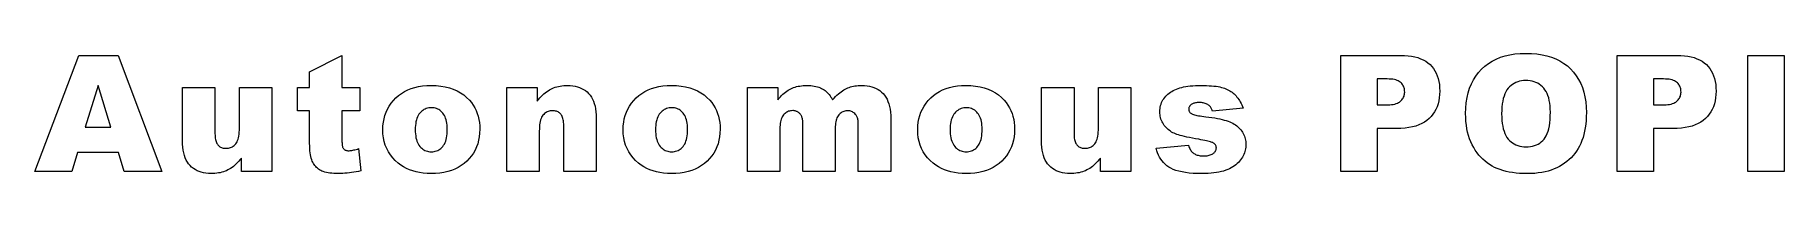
# Model space of a CAD drawing. Extents: x 70 to 370, y 129 to 150.
import ezdxf

# ---------------------------------------------------------------- set-up
doc = ezdxf.new("R2010")
doc.units = 0

msp = doc.modelspace()

# ---------------------------------------------------------------- linework, layer by layer
at = {"color": 7, "lineweight": 13}
for points in [[(84.351974, 132.551163), (77.312416, 132.551163), (76.343796, 129.249664), (70.027283, 129.249664), (77.544342, 149.249664), (84.283768, 149.249664), (91.800819, 129.249664), (85.334244, 129.249664)], [(122.728516, 149.249664), (122.728516, 143.738068), (125.784447, 143.738068), (125.784447, 139.686218), (122.728516, 139.686218), (122.728516, 134.542984), (122.730286, 134.363708), (122.735611, 134.197006), (122.744476, 134.042847), (122.756889, 133.90123), (122.77285, 133.772171), (122.792358, 133.65567), (122.815414, 133.551712), (122.842018, 133.460312), (122.872169, 133.381454), (122.905869, 133.315155), (122.964523, 133.22702), (123.031372, 133.148163), (123.106415, 133.078583), (123.189636, 133.01828), (123.281036, 132.96727), (123.38063, 132.925522), (123.488403, 132.893051), (123.604362, 132.869858), (123.728516, 132.855942), (123.86084, 132.851303), (123.988541, 132.854843), (124.126053, 132.865494), (124.273392, 132.883224), (124.430557, 132.908051), (124.597542, 132.939972), (124.774353, 132.978989), (124.960983, 133.025101), (125.157433, 133.078308), (125.363708, 133.138611), (125.579803, 133.206009), (125.98909, 129.372452), (125.579803, 129.286911), (125.175987, 129.210373), (124.777618, 129.142838), (124.38472, 129.08432), (123.997269, 129.03479), (123.61528, 128.994278), (123.238739, 128.962769), (122.867661, 128.940247), (122.502045, 128.926743), (122.141876, 128.922241), (121.73806, 128.927567), (121.356064, 128.943527), (120.995911, 128.970123), (120.65757, 129.00737), (120.341064, 129.055252), (120.046387, 129.113785), (119.773529, 129.182953), (119.522507, 129.262756), (119.293312, 129.35321), (119.085945, 129.4543), (118.894608, 129.566238), (118.713501, 129.689224), (118.542633, 129.823273), (118.381989, 129.968353), (118.231583, 130.124496), (118.0914, 130.291687), (117.961456, 130.469925), (117.841751, 130.65921), (117.732262, 130.859558), (117.633011, 131.070953), (117.543587, 131.3013), (117.463577, 131.558533), (117.392975, 131.842636), (117.331787, 132.153625), (117.280014, 132.491486), (117.237656, 132.856216), (117.204704, 133.247818), (117.181168, 133.666306), (117.167053, 134.111664), (117.162346, 134.583908), (117.162346, 139.686218), (115.115959, 139.686218), (115.115959, 143.738068), (117.162346, 143.738068), (117.162346, 146.398361)], [(294.201904, 149.249664), (304.474762, 149.249664), (305.12912, 149.233704), (305.749817, 149.185822), (306.336731, 149.106003), (306.890015, 148.994278), (307.409607, 148.850616), (307.895508, 148.675034), (308.347656, 148.467529), (308.766174, 148.228104), (309.15094, 147.956757), (309.502045, 147.653488), (309.81958, 147.32074), (310.103668, 146.960983), (310.35437, 146.574219), (310.571625, 146.160446), (310.755432, 145.71965), (310.905884, 145.251846), (311.022827, 144.757034), (311.106384, 144.235199), (311.156555, 143.686356), (311.173248, 143.110504), (311.155029, 142.518005), (311.100403, 141.951981), (311.009338, 141.412415), (310.881836, 140.899323), (310.717926, 140.412689), (310.517578, 139.95253), (310.280823, 139.518829), (310.007629, 139.111603), (309.697998, 138.730835), (309.35199, 138.376541), (308.968536, 138.052536), (308.546814, 137.762619), (308.0867, 137.506821), (307.588257, 137.285141), (307.051514, 137.097549), (306.476379, 136.944077), (305.862976, 136.824692), (305.211182, 136.739426), (304.521057, 136.688278), (303.792633, 136.671219), (300.409271, 136.671219), (300.409271, 129.249664), (294.201904, 129.249664)], [(315.620728, 139.236023), (315.64801, 140.193863), (315.729858, 141.108322), (315.866302, 141.979401), (316.057312, 142.807098), (316.302856, 143.591415), (316.602997, 144.332336), (316.957703, 145.029877), (317.366974, 145.684052), (317.830811, 146.294815), (318.349243, 146.862213), (318.916382, 147.38063), (319.526306, 147.844482), (320.179138, 148.253754), (320.874756, 148.608459), (321.61322, 148.9086), (322.394531, 149.15416), (323.218689, 149.345154), (324.085693, 149.481583), (324.995483, 149.563446), (325.948151, 149.590729), (326.923859, 149.563919), (327.853729, 149.48349), (328.737793, 149.349457), (329.575989, 149.161804), (330.368347, 148.920532), (331.114868, 148.625656), (331.815552, 148.277161), (332.470398, 147.875031), (333.079407, 147.419312), (333.642548, 146.909958), (334.155792, 146.352325), (334.61499, 145.751709), (335.020203, 145.108124), (335.371338, 144.421555), (335.668488, 143.692017), (335.911591, 142.91951), (336.100677, 142.104034), (336.235748, 141.245575), (336.316772, 140.344131), (336.343781, 139.399734), (336.33197, 138.711121), (336.29657, 138.04776), (336.237579, 137.409622), (336.154968, 136.796738), (336.048767, 136.209076), (335.918945, 135.646667), (335.765533, 135.109482), (335.588531, 134.597549), (335.387939, 134.110855), (335.163696, 133.649384), (334.917175, 133.21051), (334.649658, 132.79155), (334.361115, 132.392502), (334.051575, 132.013382), (333.721008, 131.65416), (333.369446, 131.31488), (332.996857, 130.995499), (332.603271, 130.696045), (332.18866, 130.416519), (331.753052, 130.156891), (331.295959, 129.919724), (330.816925, 129.707504), (330.315887, 129.520264), (329.792908, 129.357986), (329.247955, 129.220673), (328.68103, 129.108322), (328.092133, 129.02095), (327.481323, 128.958527), (326.84848, 128.921082), (326.193726, 128.9086), (325.528717, 128.919373), (324.887024, 128.951706), (324.268677, 129.0056), (323.673645, 129.081039), (323.10199, 129.17804), (322.553589, 129.2966), (322.028564, 129.436707), (321.526855, 129.598373), (321.048492, 129.781586), (320.593445, 129.986359), (320.158447, 130.214462), (319.740234, 130.467667), (319.338806, 130.745987), (318.954163, 131.049393), (318.586304, 131.377899), (318.235199, 131.731522), (317.900879, 132.110245), (317.583344, 132.514053), (317.282593, 132.942978), (316.998627, 133.397003), (316.736816, 133.875305), (316.502594, 134.37709), (316.295898, 134.902328), (316.11676, 135.451035), (315.96521, 136.023193), (315.841187, 136.618835), (315.744751, 137.23793), (315.675842, 137.880493), (315.634521, 138.546524)], [(341.637085, 149.249664), (351.909943, 149.249664), (352.564301, 149.233704), (353.184998, 149.185822), (353.771942, 149.106003), (354.325226, 148.994278), (354.844818, 148.850616), (355.330688, 148.675034), (355.782867, 148.467529), (356.201355, 148.228104), (356.586151, 147.956757), (356.937225, 147.653488), (357.254761, 147.32074), (357.538879, 146.960983), (357.789551, 146.574219), (358.006805, 146.160446), (358.190643, 145.71965), (358.341064, 145.251846), (358.458038, 144.757034), (358.541595, 144.235199), (358.591736, 143.686356), (358.608459, 143.110504), (358.59021, 142.518005), (358.535614, 141.951981), (358.444519, 141.412415), (358.317047, 140.899323), (358.153137, 140.412689), (357.952789, 139.95253), (357.716034, 139.518829), (357.442841, 139.111603), (357.133209, 138.730835), (356.78717, 138.376541), (356.403748, 138.052536), (355.981995, 137.762619), (355.521912, 137.506821), (355.023468, 137.285141), (354.486694, 137.097549), (353.911591, 136.944077), (353.298157, 136.824692), (352.646393, 136.739426), (351.956268, 136.688278), (351.227814, 136.671219), (347.844452, 136.671219), (347.844452, 129.249664), (341.637085, 129.249664)], [(364.079132, 149.249664), (370.272858, 149.249664), (370.272858, 129.249664), (364.079132, 129.249664)], [(300.409271, 140.723053), (301.923584, 140.723053), (302.270386, 140.729263), (302.595886, 140.747894), (302.900146, 140.778931), (303.183075, 140.822372), (303.444763, 140.87825), (303.68512, 140.946533), (303.904236, 141.027222), (304.102051, 141.120331), (304.278564, 141.225861), (304.433838, 141.343796), (304.571228, 141.47142), (304.694122, 141.606003), (304.802582, 141.747543), (304.896576, 141.896057), (304.976135, 142.051514), (305.041199, 142.213928), (305.091797, 142.383301), (305.127991, 142.559616), (305.149658, 142.742905), (305.15686, 142.933151), (305.150574, 143.118561), (305.131775, 143.298233), (305.100403, 143.472168), (305.056488, 143.640381), (305, 143.802872), (304.930969, 143.959625), (304.849396, 144.110641), (304.755249, 144.255936), (304.64856, 144.395508), (304.529327, 144.529343), (304.392761, 144.653763), (304.23407, 144.765076), (304.053345, 144.863312), (303.850464, 144.948441), (303.625488, 145.020462), (303.378448, 145.079407), (303.109253, 145.125244), (302.817993, 145.15799), (302.504639, 145.177628), (302.169159, 145.184174), (300.409271, 145.184174)], [(321.800812, 139.20874), (321.812073, 138.620056), (321.845825, 138.065491), (321.9021, 137.545029), (321.980896, 137.05867), (322.082184, 136.606415), (322.205994, 136.188278), (322.352325, 135.80423), (322.521149, 135.4543), (322.712463, 135.138474), (322.926331, 134.85675), (323.159546, 134.605331), (323.408997, 134.380356), (323.674683, 134.181854), (323.956604, 134.009827), (324.254761, 133.864258), (324.569153, 133.745163), (324.89978, 133.652527), (325.246643, 133.586365), (325.609741, 133.546661), (325.989075, 133.533432), (326.378418, 133.546387), (326.749786, 133.585266), (327.103119, 133.65007), (327.438477, 133.740799), (327.755798, 133.857437), (328.055115, 134), (328.336426, 134.168488), (328.599701, 134.3629), (328.845001, 134.583221), (329.072296, 134.829468), (329.279663, 135.109283), (329.46521, 135.430298), (329.628937, 135.792496), (329.770782, 136.195908), (329.890839, 136.640518), (329.989075, 137.126343), (330.065491, 137.653351), (330.120056, 138.221558), (330.152771, 138.830978), (330.163696, 139.481583), (330.152313, 140.031174), (330.118134, 140.550354), (330.061157, 141.039093), (329.981445, 141.497406), (329.878906, 141.925308), (329.753601, 142.322784), (329.60553, 142.689835), (329.434662, 143.026474), (329.240997, 143.332672), (329.024536, 143.608459), (328.788605, 143.856003), (328.536438, 144.077499), (328.268005, 144.272919), (327.983337, 144.442291), (327.682465, 144.585617), (327.365356, 144.702866), (327.031982, 144.794067), (326.682404, 144.859222), (326.316589, 144.8983), (325.934509, 144.911331), (325.568085, 144.898102), (325.21637, 144.858398), (324.879395, 144.792236), (324.557129, 144.6996), (324.249634, 144.58049), (323.956848, 144.434937), (323.678833, 144.262894), (323.415527, 144.064392), (323.166992, 143.839432), (322.933167, 143.587997), (322.718018, 143.306), (322.525513, 142.989365), (322.355652, 142.638062), (322.208466, 142.252121), (322.083893, 141.831512), (321.981995, 141.376266), (321.90271, 140.886368), (321.84613, 140.361801), (321.812134, 139.802597)], [(347.844452, 140.723053), (349.358795, 140.723053), (349.705597, 140.729263), (350.031097, 140.747894), (350.335327, 140.778931), (350.618286, 140.822372), (350.879944, 140.87825), (351.1203, 140.946533), (351.339417, 141.027222), (351.537231, 141.120331), (351.713745, 141.225861), (351.869019, 141.343796), (352.006409, 141.47142), (352.129333, 141.606003), (352.237762, 141.747543), (352.331787, 141.896057), (352.411316, 142.051514), (352.476379, 142.213928), (352.527008, 142.383301), (352.563171, 142.559616), (352.584869, 142.742905), (352.592072, 142.933151), (352.585785, 143.118561), (352.566986, 143.298233), (352.535583, 143.472168), (352.491669, 143.640381), (352.435181, 143.802872), (352.36615, 143.959625), (352.284576, 144.110641), (352.19046, 144.255936), (352.083771, 144.395508), (351.964508, 144.529343), (351.827972, 144.653763), (351.669281, 144.765076), (351.488525, 144.863312), (351.285675, 144.948441), (351.060699, 145.020462), (350.813629, 145.079407), (350.544464, 145.125244), (350.253204, 145.15799), (349.939819, 145.177628), (349.60437, 145.184174), (347.844452, 145.184174)], [(83.055931, 136.875854), (80.84584, 144.065491), (78.649384, 136.875854)], [(110.668488, 129.249664), (105.484314, 129.249664), (105.484314, 131.596191), (105.252182, 131.315292), (105.019638, 131.051025), (104.786697, 130.803421), (104.553345, 130.572449), (104.31958, 130.358124), (104.085403, 130.160446), (103.850815, 129.979401), (103.615829, 129.815018), (103.380424, 129.667267), (103.144608, 129.536163), (102.903206, 129.41951), (102.651016, 129.315155), (102.388062, 129.223068), (102.114319, 129.14325), (101.829803, 129.075714), (101.534515, 129.020462), (101.228439, 128.977493), (100.911598, 128.946793), (100.583969, 128.928375), (100.245567, 128.922241), (99.797066, 128.935959), (99.368347, 128.977081), (98.959412, 129.045639), (98.570259, 129.141617), (98.200882, 129.265015), (97.851295, 129.415833), (97.521484, 129.59407), (97.211456, 129.799728), (96.921211, 130.032822), (96.650749, 130.29332), (96.403206, 130.582336), (96.181717, 130.900955), (95.98629, 131.249191), (95.816917, 131.627014), (95.673599, 132.034454), (95.556343, 132.471497), (95.465141, 132.938141), (95.399994, 133.434387), (95.360916, 133.960236), (95.347885, 134.515701), (95.347885, 143.738068), (100.927696, 143.738068), (100.927696, 135.770813), (100.932739, 135.505875), (100.947884, 135.25676), (100.973122, 135.023468), (101.008453, 134.806015), (101.053886, 134.60437), (101.109413, 134.418564), (101.175034, 134.248566), (101.250748, 134.094406), (101.336563, 133.95607), (101.432465, 133.833572), (101.537514, 133.724701), (101.650749, 133.627289), (101.772171, 133.541336), (101.901772, 133.466858), (102.039566, 133.403824), (102.185532, 133.352249), (102.339699, 133.312149), (102.502045, 133.283493), (102.672577, 133.266312), (102.851295, 133.260574), (103.04686, 133.268219), (103.235199, 133.291138), (103.416306, 133.32933), (103.590179, 133.382813), (103.756821, 133.451569), (103.916229, 133.535614), (104.068413, 133.634933), (104.213371, 133.749527), (104.351089, 133.87941), (104.481583, 134.024567), (104.602112, 134.189499), (104.709961, 134.378723), (104.805115, 134.592224), (104.887589, 134.830017), (104.957367, 135.092087), (105.014465, 135.378448), (105.058868, 135.689087), (105.090591, 136.024017), (105.109619, 136.383224), (105.115959, 136.766724), (105.115959, 143.738068), (110.668488, 143.738068)], [(129.740784, 136.452942), (129.763168, 137.104309), (129.830292, 137.73233), (129.942154, 138.337051), (130.09877, 138.918427), (130.30014, 139.476471), (130.546249, 140.0112), (130.837097, 140.522583), (131.172714, 141.010651), (131.55307, 141.475388), (131.978165, 141.916779), (132.441345, 142.325043), (132.935883, 142.690323), (133.461792, 143.012619), (134.019104, 143.291962), (134.607773, 143.52832), (135.227829, 143.721695), (135.879272, 143.872101), (136.562073, 143.979538), (137.27626, 144.044006), (138.02182, 144.065491), (138.870941, 144.040253), (139.67749, 143.964539), (140.441467, 143.838333), (141.162903, 143.661667), (141.841736, 143.434525), (142.478027, 143.156891), (143.071762, 142.828796), (143.622925, 142.450211), (144.1315, 142.021149), (144.597534, 141.541611), (144.937103, 141.125656), (145.240936, 140.690857), (145.509003, 140.237244), (145.741333, 139.764801), (145.937927, 139.273544), (146.09877, 138.763443), (146.223877, 138.234528), (146.313232, 137.686768), (146.366852, 137.120193), (146.38472, 136.53479), (146.362549, 135.878387), (146.296051, 135.246124), (146.185196, 134.638), (146.030014, 134.054031), (145.83049, 133.494202), (145.586639, 132.958527), (145.298431, 132.447006), (144.965881, 131.959625), (144.58902, 131.496384), (144.167801, 131.057297), (143.707428, 130.651642), (143.213104, 130.288681), (142.684784, 129.96843), (142.122513, 129.690872), (141.52626, 129.456009), (140.896042, 129.263855), (140.231857, 129.114395), (139.533691, 129.007645), (138.801575, 128.943588), (138.035461, 128.922241), (137.350342, 128.939972), (136.691956, 128.993179), (136.060303, 129.081863), (135.455383, 129.206009), (134.877213, 129.365631), (134.325775, 129.560715), (133.801086, 129.791275), (133.303131, 130.057297), (132.831924, 130.35881), (132.387451, 130.69577), (131.884583, 131.148712), (131.434662, 131.628922), (131.037659, 132.136429), (130.693588, 132.671219), (130.402451, 133.233292), (130.164261, 133.822647), (129.978989, 134.439301), (129.846649, 135.083221), (129.767258, 135.75444)], [(151.050476, 143.738068), (156.221008, 143.738068), (156.221008, 141.377899), (156.453201, 141.658875), (156.685944, 141.92334), (156.919235, 142.17128), (157.153061, 142.40274), (157.387451, 142.617676), (157.622375, 142.816101), (157.857849, 142.998032), (158.093872, 143.163437), (158.330414, 143.312347), (158.567535, 143.444748), (158.810089, 143.562698), (159.063019, 143.668213), (159.326324, 143.761322), (159.600006, 143.842026), (159.884033, 143.910309), (160.178436, 143.966171), (160.483215, 144.009628), (160.79837, 144.040665), (161.123871, 144.05928), (161.459747, 144.065491), (161.910843, 144.051773), (162.341888, 144.010651), (162.752869, 143.942093), (163.143799, 143.846115), (163.514664, 143.722717), (163.865479, 143.571899), (164.196243, 143.393661), (164.506958, 143.188004), (164.797607, 142.95491), (165.068207, 142.694412), (165.315765, 142.405258), (165.537231, 142.086227), (165.732666, 141.73732), (165.902039, 141.358536), (166.045349, 140.949875), (166.162613, 140.511322), (166.253815, 140.042908), (166.31897, 139.544617), (166.358047, 139.016449), (166.371078, 138.458389), (166.371078, 129.249664), (160.79126, 129.249664), (160.79126, 137.216919), (160.786224, 137.481796), (160.771072, 137.730698), (160.745834, 137.963654), (160.71051, 138.180634), (160.66507, 138.381653), (160.609558, 138.566711), (160.54393, 138.735809), (160.468201, 138.888947), (160.382401, 139.026123), (160.286499, 139.147339), (160.181442, 139.254913), (160.068207, 139.351166), (159.946793, 139.436096), (159.8172, 139.509689), (159.679398, 139.571976), (159.533417, 139.622925), (159.379257, 139.662552), (159.216919, 139.690857), (159.046387, 139.707855), (158.867676, 139.713516), (158.669571, 139.705872), (158.479126, 139.682953), (158.296326, 139.644745), (158.121155, 139.591278), (157.953613, 139.522522), (157.793732, 139.438477), (157.641479, 139.339157), (157.496857, 139.224564), (157.359894, 139.094681), (157.23056, 138.949524), (157.111328, 138.784592), (157.004639, 138.595367), (156.910492, 138.381866), (156.828918, 138.144073), (156.759888, 137.882004), (156.7034, 137.595642), (156.659485, 137.285004), (156.628098, 136.950073), (156.609283, 136.590866), (156.602997, 136.207367), (156.602997, 129.249664), (151.050476, 129.249664)], [(170.995911, 136.452942), (171.01828, 137.104309), (171.085403, 137.73233), (171.197266, 138.337051), (171.353882, 138.918427), (171.555252, 139.476471), (171.801361, 140.0112), (172.092224, 140.522583), (172.427826, 141.010651), (172.808182, 141.475388), (173.233276, 141.916779), (173.696442, 142.325043), (174.190994, 142.690323), (174.716919, 143.012619), (175.274216, 143.291962), (175.862885, 143.52832), (176.482941, 143.721695), (177.134369, 143.872101), (177.817184, 143.979538), (178.531372, 144.044006), (179.276947, 144.065491), (180.126068, 144.040253), (180.932602, 143.964539), (181.696594, 143.838333), (182.417999, 143.661667), (183.096863, 143.434525), (183.733154, 143.156891), (184.326874, 142.828796), (184.878036, 142.450211), (185.386627, 142.021149), (185.852661, 141.541611), (186.192215, 141.125656), (186.496033, 140.690857), (186.76413, 140.237244), (186.996445, 139.764801), (187.193039, 139.273544), (187.353882, 138.763443), (187.478989, 138.234528), (187.568344, 137.686768), (187.621948, 137.120193), (187.639832, 136.53479), (187.617661, 135.878387), (187.551147, 135.246124), (187.440308, 134.638), (187.285126, 134.054031), (187.085602, 133.494202), (186.841736, 132.958527), (186.553543, 132.447006), (186.221008, 131.959625), (185.844131, 131.496384), (185.422913, 131.057297), (184.962555, 130.651642), (184.468201, 130.288681), (183.939911, 129.96843), (183.377625, 129.690872), (182.781372, 129.456009), (182.151154, 129.263855), (181.486969, 129.114395), (180.788818, 129.007645), (180.056671, 128.943588), (179.290588, 128.922241), (178.605469, 128.939972), (177.947067, 128.993179), (177.315399, 129.081863), (176.71051, 129.206009), (176.132324, 129.365631), (175.580902, 129.560715), (175.056213, 129.791275), (174.558258, 130.057297), (174.087036, 130.35881), (173.642563, 130.69577), (173.139709, 131.148712), (172.689758, 131.628922), (172.29277, 132.136429), (171.9487, 132.671219), (171.657562, 133.233292), (171.419373, 133.822647), (171.2341, 134.439301), (171.101776, 135.083221), (171.022369, 135.75444)], [(192.346527, 143.738068), (197.530701, 143.738068), (197.530701, 141.623474), (197.754639, 141.880493), (197.978989, 142.122238), (198.203751, 142.348709), (198.428909, 142.559891), (198.654495, 142.755798), (198.880493, 142.936432), (199.106888, 143.101776), (199.333694, 143.251846), (199.560913, 143.386627), (199.788544, 143.506149), (200.021072, 143.612427), (200.263031, 143.707504), (200.514389, 143.791412), (200.775177, 143.86412), (201.045364, 143.925659), (201.324966, 143.975998), (201.613983, 144.015152), (201.912399, 144.043121), (202.220261, 144.059891), (202.537506, 144.065491), (202.876801, 144.059357), (203.20163, 144.040939), (203.511993, 144.010239), (203.807907, 143.96727), (204.089355, 143.912018), (204.356339, 143.844482), (204.608871, 143.764664), (204.846924, 143.672577), (205.070526, 143.568222), (205.279663, 143.451569), (205.477905, 143.322784), (205.668747, 143.181992), (205.852249, 143.029205), (206.028366, 142.864395), (206.197128, 142.687592), (206.358521, 142.498779), (206.512543, 142.297958), (206.65921, 142.085129), (206.798492, 141.860306), (206.93042, 141.623474), (207.190048, 141.898163), (207.445007, 142.154709), (207.695358, 142.393112), (207.941055, 142.613373), (208.182129, 142.815491), (208.418549, 142.999466), (208.650345, 143.165283), (208.877487, 143.312958), (209.100006, 143.442505), (209.317871, 143.553894), (209.538467, 143.651093), (209.769165, 143.738068), (210.009964, 143.814804), (210.260849, 143.881317), (210.52182, 143.937592), (210.792908, 143.983627), (211.074081, 144.01944), (211.365341, 144.045029), (211.666702, 144.060379), (211.978165, 144.065491), (212.434509, 144.051636), (212.870392, 144.010101), (213.285797, 143.940857), (213.680756, 143.843933), (214.055252, 143.719315), (214.409271, 143.566986), (214.742844, 143.386978), (215.055923, 143.17926), (215.348557, 142.943863), (215.620728, 142.680771), (215.869583, 142.388199), (216.092209, 142.064392), (216.288666, 141.709351), (216.458939, 141.323059), (216.602997, 140.905533), (216.720871, 140.456757), (216.812546, 139.976746), (216.878036, 139.465485), (216.917328, 138.922989), (216.93042, 138.349258), (216.93042, 129.249664), (211.364258, 129.249664), (211.364258, 137.503418), (211.360428, 137.694824), (211.348969, 137.876129), (211.32988, 138.047348), (211.303131, 138.208466), (211.268753, 138.359482), (211.22673, 138.500412), (211.177078, 138.631241), (211.119781, 138.751984), (211.05484, 138.862625), (210.982254, 138.963165), (210.867661, 139.105728), (210.747604, 139.233292), (210.622086, 139.34584), (210.491135, 139.44339), (210.354706, 139.525925), (210.212814, 139.59346), (210.065475, 139.645981), (209.912674, 139.683502), (209.754425, 139.706009), (209.590714, 139.713516), (209.398087, 139.706421), (209.213104, 139.685135), (209.035751, 139.649658), (208.866028, 139.600006), (208.703949, 139.536163), (208.549515, 139.45813), (208.402725, 139.365906), (208.263565, 139.259491), (208.13205, 139.138885), (208.008179, 139.004105), (207.894119, 138.853622), (207.792084, 138.685959), (207.702042, 138.501099), (207.624008, 138.299057), (207.557983, 138.079819), (207.503952, 137.843384), (207.461929, 137.589767), (207.431915, 137.31897), (207.41391, 137.030975), (207.407913, 136.725784), (207.407913, 129.249664), (201.841736, 129.249664), (201.841736, 137.23056), (201.840652, 137.415421), (201.837372, 137.587997), (201.831924, 137.748306), (201.82428, 137.896317), (201.814453, 138.032059), (201.80246, 138.155533), (201.788269, 138.266724), (201.771896, 138.365631), (201.753326, 138.452255), (201.732605, 138.526611), (201.694534, 138.633636), (201.651291, 138.736435), (201.602859, 138.834991), (201.54924, 138.929337), (201.490448, 139.01944), (201.426453, 139.105331), (201.3573, 139.186981), (201.282944, 139.264404), (201.2034, 139.337585), (201.118683, 139.406555), (201.029877, 139.470062), (200.938049, 139.526886), (200.843231, 139.577011), (200.745422, 139.620468), (200.644608, 139.657242), (200.540787, 139.687317), (200.43396, 139.710709), (200.324142, 139.727432), (200.211319, 139.737457), (200.09549, 139.740799), (199.907913, 139.733566), (199.727142, 139.711868), (199.553207, 139.67572), (199.386078, 139.625107), (199.225784, 139.560028), (199.072296, 139.480499), (198.925644, 139.386505), (198.785812, 139.278046), (198.652786, 139.155121), (198.526596, 139.017746), (198.409958, 138.863846), (198.305588, 138.691406), (198.213501, 138.500412), (198.133698, 138.290863), (198.066162, 138.062759), (198.01091, 137.816101), (197.967926, 137.550888), (197.937241, 137.26712), (197.918823, 136.964813), (197.912689, 136.643936), (197.912689, 129.249664), (192.346527, 129.249664)], [(221.555252, 136.452942), (221.577621, 137.104309), (221.644745, 137.73233), (221.756607, 138.337051), (221.913239, 138.918427), (222.114594, 139.476471), (222.360703, 140.0112), (222.651566, 140.522583), (222.987167, 141.010651), (223.367523, 141.475388), (223.792633, 141.916779), (224.255798, 142.325043), (224.750336, 142.690323), (225.27626, 143.012619), (225.833557, 143.291962), (226.422226, 143.52832), (227.042297, 143.721695), (227.693726, 143.872101), (228.376526, 143.979538), (229.090714, 144.044006), (229.836288, 144.065491), (230.685394, 144.040253), (231.491959, 143.964539), (232.255936, 143.838333), (232.977356, 143.661667), (233.656204, 143.434525), (234.29248, 143.156891), (234.886215, 142.828796), (235.437378, 142.450211), (235.945969, 142.021149), (236.412003, 141.541611), (236.751556, 141.125656), (237.055389, 140.690857), (237.323471, 140.237244), (237.555786, 139.764801), (237.75238, 139.273544), (237.913223, 138.763443), (238.03833, 138.234528), (238.127686, 137.686768), (238.181305, 137.120193), (238.199173, 136.53479), (238.177002, 135.878387), (238.110504, 135.246124), (237.999649, 134.638), (237.844467, 134.054031), (237.644943, 133.494202), (237.401093, 132.958527), (237.112885, 132.447006), (236.78035, 131.959625), (236.403473, 131.496384), (235.982254, 131.057297), (235.521896, 130.651642), (235.027542, 130.288681), (234.499237, 129.96843), (233.936966, 129.690872), (233.340714, 129.456009), (232.710495, 129.263855), (232.04631, 129.114395), (231.34816, 129.007645), (230.616028, 128.943588), (229.84993, 128.922241), (229.164795, 128.939972), (228.506409, 128.993179), (227.874756, 129.081863), (227.269836, 129.206009), (226.691681, 129.365631), (226.140244, 129.560715), (225.615555, 129.791275), (225.117599, 130.057297), (224.646378, 130.35881), (224.201904, 130.69577), (223.699036, 131.148712), (223.249115, 131.628922), (222.852112, 132.136429), (222.508041, 132.671219), (222.216919, 133.233292), (221.978714, 133.822647), (221.793442, 134.439301), (221.661118, 135.083221), (221.581726, 135.75444)], [(258.130981, 129.249664), (252.946793, 129.249664), (252.946793, 131.596191), (252.714661, 131.315292), (252.482132, 131.051025), (252.249176, 130.803421), (252.015823, 130.572449), (251.782059, 130.358124), (251.547882, 130.160446), (251.313293, 129.979401), (251.078308, 129.815018), (250.842896, 129.667267), (250.607086, 129.536163), (250.365677, 129.41951), (250.11351, 129.315155), (249.85054, 129.223068), (249.576813, 129.14325), (249.292282, 129.075714), (248.996994, 129.020462), (248.690918, 128.977493), (248.374084, 128.946793), (248.046448, 128.928375), (247.708038, 128.922241), (247.259552, 128.935959), (246.830826, 128.977081), (246.42189, 129.045639), (246.032745, 129.141617), (245.663361, 129.265015), (245.313766, 129.415833), (244.983963, 129.59407), (244.673935, 129.799728), (244.383698, 130.032822), (244.113235, 130.29332), (243.865692, 130.582336), (243.644196, 130.900955), (243.448761, 131.249191), (243.279388, 131.627014), (243.136078, 132.034454), (243.018829, 132.471497), (242.927612, 132.938141), (242.862488, 133.434387), (242.823395, 133.960236), (242.810364, 134.515701), (242.810364, 143.738068), (248.390167, 143.738068), (248.390167, 135.770813), (248.395218, 135.505875), (248.41037, 135.25676), (248.435608, 135.023468), (248.470932, 134.806015), (248.516373, 134.60437), (248.571899, 134.418564), (248.637512, 134.248566), (248.713226, 134.094406), (248.799042, 133.95607), (248.894943, 133.833572), (249, 133.724701), (249.113235, 133.627289), (249.23465, 133.541336), (249.364258, 133.466858), (249.502045, 133.403824), (249.648026, 133.352249), (249.802185, 133.312149), (249.964523, 133.283493), (250.135056, 133.266312), (250.313766, 133.260574), (250.509338, 133.268219), (250.697678, 133.291138), (250.878784, 133.32933), (251.052658, 133.382813), (251.219299, 133.451569), (251.378708, 133.535614), (251.530899, 133.634933), (251.675842, 133.749527), (251.813568, 133.87941), (251.944061, 134.024567), (252.06459, 134.189499), (252.17244, 134.378723), (252.267593, 134.592224), (252.350067, 134.830017), (252.419846, 135.092087), (252.476929, 135.378448), (252.521347, 135.689087), (252.553055, 136.024017), (252.572098, 136.383224), (252.578445, 136.766724), (252.578445, 143.738068), (258.130981, 143.738068)], [(262.510223, 133.260574), (268.02182, 133.778992), (268.092773, 133.588135), (268.169159, 133.408463), (268.251038, 133.239975), (268.338318, 133.082672), (268.431091, 132.936569), (268.529327, 132.801636), (268.632996, 132.677902), (268.742126, 132.565353), (268.85675, 132.463989), (268.976807, 132.37381), (269.103668, 132.293457), (269.238739, 132.221558), (269.381989, 132.158127), (269.533417, 132.103149), (269.693054, 132.056625), (269.86084, 132.018555), (270.036835, 131.988953), (270.221008, 131.967804), (270.413361, 131.955124), (270.613892, 131.950897), (270.832611, 131.955673), (271.041199, 131.969986), (271.239685, 131.993866), (271.428101, 132.027298), (271.606384, 132.070267), (271.774628, 132.122787), (271.932739, 132.18486), (272.08075, 132.256485), (272.218689, 132.337662), (272.346497, 132.428375), (272.437256, 132.501099), (272.518402, 132.577362), (272.590027, 132.657166), (272.6521, 132.740524), (272.704651, 132.827423), (272.74762, 132.917877), (272.781006, 133.011871), (272.804901, 133.109421), (272.819214, 133.21051), (272.824005, 133.315155), (272.817749, 133.43248), (272.798889, 133.544342), (272.767517, 133.650757), (272.723572, 133.751709), (272.667114, 133.847214), (272.598083, 133.937256), (272.516479, 134.021835), (272.422363, 134.100967), (272.315674, 134.174637), (272.196442, 134.242844), (272.091553, 134.290314), (271.956909, 134.339981), (271.79248, 134.391815), (271.598358, 134.445847), (271.374481, 134.502045), (271.12085, 134.56044), (270.837524, 134.621017), (270.524414, 134.683777), (270.18158, 134.748703), (269.809021, 134.815826), (269.24823, 134.916031), (268.722778, 135.01474), (268.232666, 135.111938), (267.777893, 135.207642), (267.358459, 135.301849), (266.974365, 135.394547), (266.62558, 135.485748), (266.312134, 135.575455), (266.034027, 135.663651), (265.79126, 135.750351), (265.569702, 135.842224), (265.355225, 135.945984), (265.147888, 136.0616), (264.947632, 136.189087), (264.754425, 136.328445), (264.568359, 136.479675), (264.389343, 136.642776), (264.217468, 136.817734), (264.052643, 137.004578), (263.894958, 137.203278), (263.748474, 137.410782), (263.617462, 137.624023), (263.501831, 137.842972), (263.401611, 138.067673), (263.316833, 138.298096), (263.247467, 138.534241), (263.193512, 138.776123), (263.154968, 139.023743), (263.131836, 139.277084), (263.124146, 139.536163), (263.132446, 139.818695), (263.15744, 140.093323), (263.199036, 140.360031), (263.257294, 140.618835), (263.332184, 140.86972), (263.423737, 141.112686), (263.531921, 141.347748), (263.656738, 141.574905), (263.798218, 141.794144), (263.95636, 142.005463), (264.129059, 142.207581), (264.314331, 142.399185), (264.512146, 142.580292), (264.722504, 142.750885), (264.945435, 142.91098), (265.180908, 143.060577), (265.428925, 143.199661), (265.689484, 143.328247), (265.962585, 143.44632), (266.248291, 143.553894), (266.550201, 143.651093), (266.872009, 143.738068), (267.213745, 143.814804), (267.575439, 143.881317), (267.957031, 143.937592), (268.358521, 143.983627), (268.779938, 144.01944), (269.221283, 144.045029), (269.682556, 144.060379), (270.163696, 144.065491), (270.668549, 144.061539), (271.14624, 144.049667), (271.596802, 144.029877), (272.020203, 144.002182), (272.416443, 143.966583), (272.785522, 143.923065), (273.127502, 143.871628), (273.442291, 143.812286), (273.72995, 143.745026), (273.990448, 143.669861), (274.233276, 143.586365), (274.467957, 143.494141), (274.694397, 143.393188), (274.912659, 143.283493), (275.122772, 143.165085), (275.324707, 143.037933), (275.518433, 142.902054), (275.703949, 142.757446), (275.881287, 142.604095), (276.050476, 142.442017), (276.212738, 142.269714), (276.369446, 142.085678), (276.520508, 141.889908), (276.666016, 141.682404), (276.805908, 141.463165), (276.940247, 141.232208), (277.06897, 140.989502), (277.192078, 140.735062), (277.309631, 140.468903), (277.42157, 140.190994), (272.155518, 139.672577), (272.111877, 139.80806), (272.062744, 139.936157), (272.008179, 140.0569), (271.948151, 140.170258), (271.88269, 140.27626), (271.811707, 140.374908), (271.735352, 140.466171), (271.653473, 140.550079), (271.566162, 140.626602), (271.473389, 140.69577), (271.339691, 140.778717), (271.200562, 140.852936), (271.055939, 140.918427), (270.905884, 140.975174), (270.750336, 141.023193), (270.589355, 141.062485), (270.422913, 141.093048), (270.251038, 141.114868), (270.073669, 141.127975), (269.890869, 141.132339), (269.707703, 141.128998), (269.53479, 141.118973), (269.37207, 141.102249), (269.219635, 141.078857), (269.077423, 141.048782), (268.945435, 141.012009), (268.823669, 140.968552), (268.712128, 140.918427), (268.61084, 140.861603), (268.519775, 140.798096), (268.43811, 140.729813), (268.365051, 140.658661), (268.300598, 140.584656), (268.244751, 140.507782), (268.197449, 140.42804), (268.158813, 140.345428), (268.128723, 140.259964), (268.107239, 140.171631), (268.09436, 140.080429), (268.090027, 139.986359), (268.09552, 139.882538), (268.111877, 139.783905), (268.13916, 139.69046), (268.177368, 139.602188), (268.22644, 139.519104), (268.286499, 139.441208), (268.357422, 139.368484), (268.43927, 139.300964), (268.532043, 139.238617), (268.635742, 139.181458), (268.75769, 139.127426), (268.905334, 139.074493), (269.078552, 139.022644), (269.277466, 138.971909), (269.502045, 138.922241), (269.752258, 138.873672), (270.028076, 138.826202), (270.32959, 138.779816), (270.656738, 138.734528), (271.009521, 138.690323), (271.549255, 138.625107), (272.060547, 138.554993), (272.543518, 138.47995), (272.998077, 138.400009), (273.424255, 138.315155), (273.822083, 138.225372), (274.191528, 138.130707), (274.532593, 138.031113), (274.845276, 137.926605), (275.129578, 137.8172), (275.393372, 137.700546), (275.64447, 137.574356), (275.882874, 137.438614), (276.108582, 137.29332), (276.321625, 137.138474), (276.521973, 136.974091), (276.709625, 136.80014), (276.884583, 136.616653), (277.046875, 136.423615), (277.196442, 136.221008), (277.33252, 136.011597), (277.454285, 135.798096), (277.561737, 135.58049), (277.654846, 135.35881), (277.733643, 135.133026), (277.798096, 134.903137), (277.848206, 134.669174), (277.884033, 134.431107), (277.905518, 134.18895), (277.912689, 133.942703), (277.905121, 133.692368), (277.882385, 133.44339), (277.844543, 133.19577), (277.791534, 132.949524), (277.723389, 132.704651), (277.640076, 132.461121), (277.541687, 132.218964), (277.428101, 131.97818), (277.299377, 131.738754), (277.155518, 131.500687), (276.995361, 131.268143), (276.817749, 131.045303), (276.62265, 130.832138), (276.410095, 130.628662), (276.180054, 130.43486), (275.932617, 130.250763), (275.667664, 130.07634), (275.385254, 129.911606), (275.085388, 129.756561), (274.768066, 129.611191), (274.430237, 129.477707), (274.068756, 129.358261), (273.683685, 129.252869), (273.275024, 129.16153), (272.842773, 129.084244), (272.386902, 129.021011), (271.90744, 128.971832), (271.404358, 128.936707), (270.877686, 128.915619), (270.327423, 128.9086), (269.556274, 128.919922), (268.830811, 128.953888), (268.151062, 129.010513), (267.517029, 129.089767), (266.928711, 129.191681), (266.386078, 129.316238), (265.88916, 129.46344), (265.437927, 129.633301), (265.03241, 129.82579), (264.672577, 130.040939), (264.347656, 130.276947), (264.046936, 130.532059), (263.770325, 130.806274), (263.517883, 131.099594), (263.289551, 131.412018), (263.085388, 131.74353), (262.905396, 132.094147), (262.749512, 132.463852), (262.617798, 132.852661)], [(135.306946, 136.466583), (135.314804, 136.089233), (135.338333, 135.732071), (135.377563, 135.395096), (135.432465, 135.078308), (135.503067, 134.781723), (135.589355, 134.505325), (135.69133, 134.249115), (135.80899, 134.013107), (135.942352, 133.797272), (136.0914, 133.601639), (136.252319, 133.425385), (136.42128, 133.26767), (136.598297, 133.128525), (136.783356, 133.007919), (136.976471, 132.905869), (137.177628, 132.822372), (137.386841, 132.757446), (137.604095, 132.71106), (137.829407, 132.683228), (138.062744, 132.67395), (138.298569, 132.68309), (138.525787, 132.71051), (138.7444, 132.75621), (138.954437, 132.82019), (139.155853, 132.902466), (139.348694, 133.003006), (139.532944, 133.121826), (139.708588, 133.258942), (139.875641, 133.414337), (140.034103, 133.587997), (140.180557, 133.78186), (140.311584, 133.997818), (140.427216, 134.235886), (140.52742, 134.496048), (140.612213, 134.77832), (140.68158, 135.082672), (140.735535, 135.409149), (140.774078, 135.757706), (140.797211, 136.128387), (140.804901, 136.521149), (140.797134, 136.888062), (140.773804, 137.235748), (140.734924, 137.564194), (140.680481, 137.873398), (140.610504, 138.163376), (140.524963, 138.434113), (140.423874, 138.685608), (140.30722, 138.917877), (140.175034, 139.130905), (140.027283, 139.324692), (139.868073, 139.499664), (139.701508, 139.656219), (139.527557, 139.794342), (139.346252, 139.914063), (139.157562, 140.01535), (138.961517, 140.098236), (138.758118, 140.162689), (138.547333, 140.20874), (138.329193, 140.236359), (138.103683, 140.245575), (137.865067, 140.236221), (137.634918, 140.208191), (137.413239, 140.161469), (137.199997, 140.096054), (136.995224, 140.011948), (136.798904, 139.909149), (136.611053, 139.787659), (136.431641, 139.647476), (136.260712, 139.488617), (136.098221, 139.31105), (135.947876, 139.114395), (135.81337, 138.898224), (135.694672, 138.662552), (135.591812, 138.407379), (135.504776, 138.132675), (135.433563, 137.83847), (135.378174, 137.524765), (135.338608, 137.191544), (135.31488, 136.838821)], [(176.562073, 136.466583), (176.569916, 136.089233), (176.593445, 135.732071), (176.63266, 135.395096), (176.687592, 135.078308), (176.758179, 134.781723), (176.844482, 134.505325), (176.946442, 134.249115), (177.064117, 134.013107), (177.197479, 133.797272), (177.346527, 133.601639), (177.507431, 133.425385), (177.676392, 133.26767), (177.853394, 133.128525), (178.038483, 133.007919), (178.231583, 132.905869), (178.432739, 132.822372), (178.641953, 132.757446), (178.859207, 132.71106), (179.084503, 132.683228), (179.317871, 132.67395), (179.55368, 132.68309), (179.780899, 132.71051), (179.999512, 132.75621), (180.209534, 132.82019), (180.41098, 132.902466), (180.603821, 133.003006), (180.788055, 133.121826), (180.963715, 133.258942), (181.130768, 133.414337), (181.289215, 133.587997), (181.435669, 133.78186), (181.566711, 133.997818), (181.682327, 134.235886), (181.782532, 134.496048), (181.867325, 134.77832), (181.936691, 135.082672), (181.990662, 135.409149), (182.029205, 135.757706), (182.052307, 136.128387), (182.060028, 136.521149), (182.052246, 136.888062), (182.028915, 137.235748), (181.990036, 137.564194), (181.935608, 137.873398), (181.865616, 138.163376), (181.78009, 138.434113), (181.678986, 138.685608), (181.562347, 138.917877), (181.430145, 139.130905), (181.282394, 139.324692), (181.123199, 139.499664), (180.956604, 139.656219), (180.782669, 139.794342), (180.601364, 139.914063), (180.412689, 140.01535), (180.216644, 140.098236), (180.013229, 140.162689), (179.80246, 140.20874), (179.584305, 140.236359), (179.358795, 140.245575), (179.120178, 140.236221), (178.890045, 140.208191), (178.66835, 140.161469), (178.455109, 140.096054), (178.250336, 140.011948), (178.054016, 139.909149), (177.86615, 139.787659), (177.686768, 139.647476), (177.515823, 139.488617), (177.353333, 139.31105), (177.203003, 139.114395), (177.068481, 138.898224), (176.949799, 138.662552), (176.846924, 138.407379), (176.759888, 138.132675), (176.68866, 137.83847), (176.633286, 137.524765), (176.593719, 137.191544), (176.569977, 136.838821)], [(227.121414, 136.466583), (227.129257, 136.089233), (227.152786, 135.732071), (227.192017, 135.395096), (227.246933, 135.078308), (227.31752, 134.781723), (227.403824, 134.505325), (227.505798, 134.249115), (227.623459, 134.013107), (227.756821, 133.797272), (227.905869, 133.601639), (228.066772, 133.425385), (228.235733, 133.26767), (228.41275, 133.128525), (228.597809, 133.007919), (228.790924, 132.905869), (228.992081, 132.822372), (229.201294, 132.757446), (229.418549, 132.71106), (229.643845, 132.683228), (229.877213, 132.67395), (230.113022, 132.68309), (230.34024, 132.71051), (230.558868, 132.75621), (230.76889, 132.82019), (230.970322, 132.902466), (231.163162, 133.003006), (231.347397, 133.121826), (231.523041, 133.258942), (231.690094, 133.414337), (231.848557, 133.587997), (231.995026, 133.78186), (232.126053, 133.997818), (232.241669, 134.235886), (232.341873, 134.496048), (232.426666, 134.77832), (232.496033, 135.082672), (232.550003, 135.409149), (232.588531, 135.757706), (232.611649, 136.128387), (232.61937, 136.521149), (232.611588, 136.888062), (232.588257, 137.235748), (232.549377, 137.564194), (232.494949, 137.873398), (232.424957, 138.163376), (232.339432, 138.434113), (232.238342, 138.685608), (232.121674, 138.917877), (231.989487, 139.130905), (231.841736, 139.324692), (231.682541, 139.499664), (231.515961, 139.656219), (231.34201, 139.794342), (231.160706, 139.914063), (230.972031, 140.01535), (230.775986, 140.098236), (230.572571, 140.162689), (230.361786, 140.20874), (230.143661, 140.236359), (229.918137, 140.245575), (229.679535, 140.236221), (229.449371, 140.208191), (229.227692, 140.161469), (229.01445, 140.096054), (228.809677, 140.011948), (228.613373, 139.909149), (228.425507, 139.787659), (228.246109, 139.647476), (228.075165, 139.488617), (227.912689, 139.31105), (227.762344, 139.114395), (227.627823, 138.898224), (227.50914, 138.662552), (227.406265, 138.407379), (227.319229, 138.132675), (227.248016, 137.83847), (227.192627, 137.524765), (227.153076, 137.191544), (227.129333, 136.838821)]]:
    msp.add_lwpolyline(points, close=True, dxfattribs=at)

doc.saveas('drawing.dxf')
